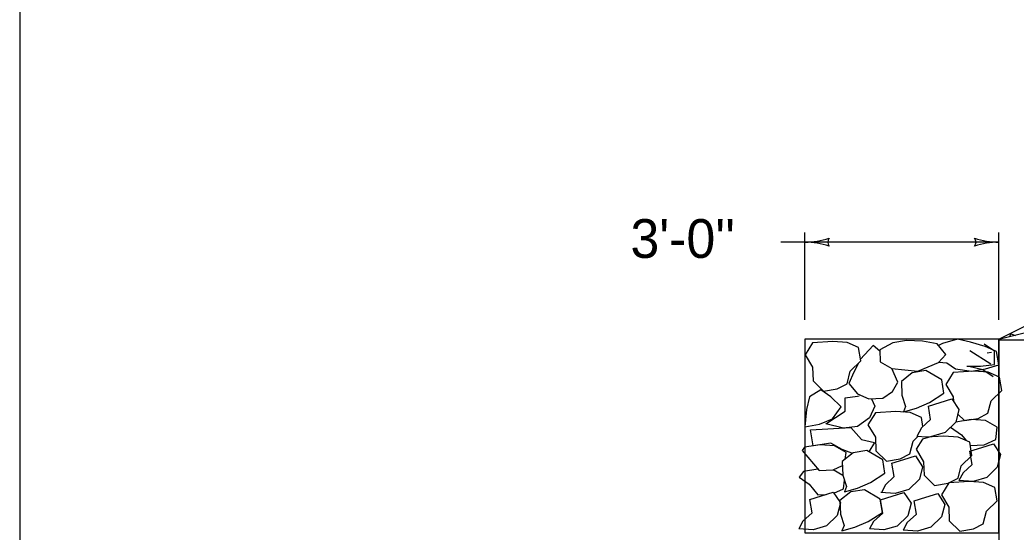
# Model space of a CAD drawing. Extents: x 1000 to 1036.3, y 1000 to 1022.
# Drawn here: x 1007 to 1012.14, y 1011.28 to 1013.92 of the extents above; entities that cross this region are included whole.
import ezdxf

# ---------------------------------------------------------------- set-up
doc = ezdxf.new("R2010")
doc.units = 0
for name, color, linetype in [('Level 1', 7, 'Continuous'), ('Level 10', 7, 'Continuous'), ('Level 11', 7, 'Continuous')]:
    doc.layers.add(name, color=color, linetype=linetype)

msp = doc.modelspace()

# ---------------------------------------------------------------- linework, layer by layer
at = {"layer": 'Level 1'}
for p, q in [((1012.0503, 1012.2759), (1014.1188, 1013.3102)), ((1012.0503, 1012.2759), (1014.7171, 1012.9426)), ((1011.0504, 1012.3759), (1011.0504, 1012.8259)), ((1012.0503, 1012.3759), (1012.0503, 1012.8259)), ((1012.0503, 1012.7759), (1010.9254, 1012.7759)), ((1012.0503, 1012.2759), (1013.0968, 1012.7993)), ((1012.1082, 1012.2888), (1012.113, 1012.303)), ((1012.113, 1012.303), (1012.1366, 1012.2951)), ((1011.7592, 1012.2533), (1011.7395, 1012.2423)), ((1011.8375, 1012.2752), (1011.7592, 1012.2533)), ((1011.9038, 1012.2597), (1011.8375, 1012.2752)), ((1011.9804, 1012.2372), (1011.9038, 1012.2597)), ((1012.0288, 1012.2143), (1011.9749, 1012.2492)), ((1012.0503, 1012.2759), (1012.0503, 1008.2763)), ((1012.0516, 1012.2713), (1015.425, 1012.2713)), ((1012.1348, 1012.2948), (1012.1352, 1012.2957)), ((1011.4021, 1012.2423), (1011.3373, 1012.1723)), ((1011.4368, 1012.2141), (1011.4021, 1012.2423)), ((1012.0093, 1012.1459), (1011.9016, 1012.2156)), ((1012.0393, 1012.2117), (1011.9804, 1012.2372)), ((1012.0288, 1012.1446), (1012.0288, 1012.2143)), ((1012.0508, 1012.1429), (1012.0393, 1012.2117)), ((1011.3273, 1012.1525), (1011.3031, 1012.1047)), ((1011.7403, 1012.157), (1011.7818, 1012.154)), ((1011.7818, 1012.154), (1011.8263, 1012.1232)), ((1011.3031, 1012.1047), (1011.2763, 1012.0473)), ((1011.53, 1012.0542), (1011.499, 1012.124)), ((1011.8158, 1012.1033), (1011.7778, 1012.0425)), ((1011.9213, 1012.1106), (1011.8158, 1012.1033)), ((1011.8263, 1012.1232), (1011.9104, 1012.1107)), ((1011.8851, 1012.1359), (1011.9569, 1012.1359)), ((1011.9676, 1012.1166), (1011.8958, 1012.134)), ((1011.9104, 1012.1107), (1011.9813, 1012.1225)), ((1011.995, 1012.1052), (1011.9213, 1012.1106)), ((1011.9569, 1012.1359), (1012.0288, 1012.1446)), ((1012.0215, 1012.0818), (1011.9676, 1012.1166)), ((1011.9813, 1012.1225), (1012.0508, 1012.1429)), ((1012.0538, 1012.0797), (1011.995, 1012.1052)), ((1011.2763, 1012.0473), (1011.3217, 1011.9929)), ((1011.5018, 1012.0053), (1011.53, 1012.0542)), ((1012.0653, 1012.0109), (1012.0538, 1012.0797)), ((1011.3217, 1011.9929), (1011.3806, 1011.9674)), ((1011.4528, 1011.9707), (1011.5018, 1012.0053)), ((1011.7778, 1012.0425), (1011.8158, 1011.9782)), ((1012.0105, 1011.9576), (1012.0653, 1012.0109)), ((1011.2581, 1011.9039), (1011.2582, 1011.9736)), ((1011.2582, 1011.9736), (1011.321, 1011.9823)), ((1011.321, 1011.9823), (1011.3296, 1011.9834)), ((1011.3806, 1011.9674), (1011.4528, 1011.9707)), ((1011.394, 1011.9681), (1011.4108, 1011.93)), ((1011.8158, 1011.9782), (1011.8167, 1011.9555)), ((1011.9939, 1011.893), (1012.0105, 1011.9576)), ((1011.1577, 1011.839), (1011.2581, 1011.9039)), ((1011.4135, 1011.895), (1011.3755, 1011.8341)), ((1011.4108, 1011.93), (1011.3838, 1011.869)), ((1011.5189, 1011.9022), (1011.4135, 1011.895)), ((1011.5927, 1011.8968), (1011.5189, 1011.9022)), ((1011.6516, 1011.8713), (1011.5927, 1011.8968)), ((1011.9436, 1011.867), (1011.9939, 1011.893)), ((1011.2491, 1011.8168), (1011.1577, 1011.839)), ((1011.3838, 1011.869), (1011.3209, 1011.8255)), ((1011.6592, 1011.8255), (1011.6516, 1011.8713)), ((1011.9082, 1011.8611), (1011.8284, 1011.8478)), ((1011.8388, 1011.8882), (1011.8728, 1011.8552)), ((1011.8728, 1011.8552), (1011.9436, 1011.867)), ((1011.9819, 1011.8557), (1011.9082, 1011.8611)), ((1012.0423, 1011.8216), (1011.9819, 1011.8557)), ((1011.0794, 1011.8073), (1011.2868, 1011.8193)), ((1011.0932, 1011.7253), (1011.0794, 1011.8073)), ((1011.3209, 1011.8255), (1011.2491, 1011.8168)), ((1011.2868, 1011.8193), (1011.3426, 1011.758)), ((1011.3755, 1011.8341), (1011.4135, 1011.7698)), ((1011.6513, 1011.8183), (1011.6272, 1011.7733)), ((1011.801, 1011.8211), (1011.8576, 1011.782)), ((1012.0345, 1011.7585), (1012.0423, 1011.8216)), ((1011.1846, 1011.7393), (1011.0932, 1011.7253)), ((1011.242, 1011.7058), (1011.1846, 1011.7393)), ((1011.3426, 1011.758), (1011.4089, 1011.7425)), ((1011.4089, 1011.7425), (1011.3801, 1011.6949)), ((1011.4135, 1011.7698), (1011.4162, 1011.6995)), ((1011.5916, 1011.6847), (1011.6082, 1011.7493)), ((1011.6082, 1011.7493), (1011.6326, 1011.7729)), ((1011.8576, 1011.782), (1011.8821, 1011.7528)), ((1011.9754, 1011.7309), (1012.0345, 1011.7585)), ((1011.0488, 1011.7178), (1011.0367, 1011.7013)), ((1011.0367, 1011.7013), (1011.1235, 1011.5978)), ((1011.1286, 1011.7311), (1011.0488, 1011.7178)), ((1011.2023, 1011.7258), (1011.1286, 1011.7311)), ((1011.2627, 1011.6916), (1011.2023, 1011.7258)), ((1011.2928, 1011.6878), (1011.242, 1011.7058)), ((1011.2583, 1011.6563), (1011.2627, 1011.6916)), ((1011.4162, 1011.6995), (1011.4704, 1011.6468)), ((1011.5413, 1011.6586), (1011.5916, 1011.6847)), ((1011.9031, 1011.7278), (1011.9754, 1011.7309)), ((1011.4704, 1011.6468), (1011.5413, 1011.6586)), ((1011.0423, 1011.5931), (1011.02, 1011.5629)), ((1011.117, 1011.6056), (1011.0423, 1011.5931)), ((1011.1235, 1011.5978), (1011.1958, 1011.601)), ((1011.1958, 1011.601), (1011.2439, 1011.6234)), ((1011.2458, 1011.5727), (1011.1958, 1011.601)), ((1011.8658, 1011.5859), (1011.8448, 1011.5471)), ((1011.02, 1011.5629), (1011.0715, 1011.5273)), ((1011.2484, 1011.5038), (1011.2539, 1011.5488)), ((1011.0715, 1011.5273), (1011.117, 1011.4731)), ((1011.2, 1011.4813), (1011.2484, 1011.5038)), ((1011.4653, 1011.5235), (1011.4445, 1011.4847)), ((1011.117, 1011.4731), (1011.1603, 1011.475)), ((1011.0395, 1011.3365), (1011.0187, 1011.2977)), ((1011.4039, 1011.3354), (1011.3831, 1011.2966)), ((1011.578, 1011.3291), (1011.5572, 1011.2903))]:
    msp.add_line(p, q, dxfattribs=at)
for points in [[(1007, 1000.5), (1035.5, 1000.5), (1035.5, 1021.5), (1007, 1021.5)], [(1011.0504, 1011.2761), (1012.0503, 1011.2761), (1012.0503, 1012.2759), (1011.0504, 1012.2759)]]:
    msp.add_lwpolyline(points, close=True, dxfattribs=at)
for points in [[(1011.0893, 1012.256), (1011.0513, 1012.1952), (1011.0893, 1012.1309), (1011.0919, 1012.0607), (1011.1462, 1012.0079), (1011.217, 1012.0197), (1011.2673, 1012.0458), (1011.2839, 1012.1103), (1011.3388, 1012.1637), (1011.3273, 1012.2324), (1011.2684, 1012.2579), (1011.1947, 1012.2633), (1011.0893, 1012.256)], [(1011.6323, 1012.1099), (1011.7388, 1012.1553), (1011.7773, 1012.1971), (1011.7319, 1012.2513), (1011.6568, 1012.2653), (1011.5741, 1012.2693), (1011.5033, 1012.2574), (1011.4367, 1012.2198), (1011.4378, 1012.1582), (1011.4982, 1012.1241), (1011.6323, 1012.1099)], [(1012.0124, 1012.2061), (1011.991, 1012.2034)], [(1011.5581, 1011.9011), (1011.6252, 1011.9199), (1011.6933, 1011.9488), (1011.7672, 1011.9965), (1011.7558, 1012.0653), (1011.6748, 1012.1137), (1011.604, 1012.1018), (1011.5477, 1012.0571), (1011.5503, 1011.9868), (1011.5692, 1011.9282), (1011.5581, 1011.9011)], [(1011.05, 1011.8238), (1011.1253, 1011.8364), (1011.1933, 1011.8654), (1011.2378, 1011.9258), (1011.1835, 1011.9786), (1011.1321, 1012.0142), (1011.0743, 1011.9781), (1011.0578, 1011.9135), (1011.05, 1011.8238)], [(1011.6513, 1011.8183), (1011.6987, 1011.8615), (1011.6873, 1011.9303), (1011.7478, 1011.9492), (1011.8084, 1011.9681), (1011.845, 1011.9124), (1011.8284, 1011.8478), (1011.7736, 1011.7945), (1011.657, 1011.7603)], [(1011.657, 1011.7603), (1011.6242, 1011.7078), (1011.6623, 1011.6434), (1011.6648, 1011.5732), (1011.7192, 1011.5204), (1011.79, 1011.5323), (1011.8403, 1011.5583), (1011.8568, 1011.6229), (1011.9117, 1011.6762), (1011.9003, 1011.7449), (1011.8413, 1011.7704), (1011.7676, 1011.7758), (1011.6776, 1011.7696), (1011.6272, 1011.7733)], [(1011.8658, 1011.5859), (1011.9132, 1011.6292), (1011.9017, 1011.6979), (1011.9623, 1011.7168), (1012.0228, 1011.7358), (1012.0594, 1011.68), (1012.0429, 1011.6154), (1011.9881, 1011.5621), (1011.9186, 1011.5418), (1011.8448, 1011.5471)], [(1011.2536, 1011.4883), (1011.3207, 1011.507), (1011.3887, 1011.536), (1011.4627, 1011.5837), (1011.4513, 1011.6524), (1011.3703, 1011.7008), (1011.2995, 1011.6889), (1011.2432, 1011.6443), (1011.2458, 1011.574), (1011.2647, 1011.5153), (1011.2536, 1011.4883)], [(1011.4634, 1011.5232), (1011.5108, 1011.5664), (1011.4994, 1011.6352), (1011.5599, 1011.6541), (1011.6206, 1011.673), (1011.6572, 1011.6173), (1011.6406, 1011.5527), (1011.5858, 1011.4993), (1011.5163, 1011.479), (1011.4426, 1011.4843)], [(1011.7923, 1011.5341), (1011.7543, 1011.4733), (1011.7923, 1011.4089), (1011.7949, 1011.3388), (1011.8493, 1011.2859), (1011.9201, 1011.2978), (1011.9704, 1011.3238), (1011.987, 1011.3884), (1012.0418, 1011.4417), (1012.0303, 1011.5104), (1011.9715, 1011.5359), (1011.8978, 1011.5413), (1011.7923, 1011.5341)], [(1011.0395, 1011.3365), (1011.087, 1011.3797), (1011.0755, 1011.4484), (1011.1361, 1011.4674), (1011.1967, 1011.4863), (1011.2333, 1011.4306), (1011.2167, 1011.366), (1011.1618, 1011.3127), (1011.0924, 1011.2923), (1011.0187, 1011.2977)], [(1011.2409, 1011.2865), (1011.3081, 1011.3053), (1011.3761, 1011.3343), (1011.4501, 1011.3819), (1011.4386, 1011.4507), (1011.3577, 1011.499), (1011.2868, 1011.4873), (1011.2305, 1011.4425), (1011.2332, 1011.3723), (1011.252, 1011.3136), (1011.2409, 1011.2865)], [(1011.4039, 1011.3354), (1011.4514, 1011.3787), (1011.4399, 1011.4474), (1011.5005, 1011.4663), (1011.5611, 1011.4853), (1011.5977, 1011.4295), (1011.5811, 1011.3649), (1011.5263, 1011.3116), (1011.4568, 1011.2913), (1011.3831, 1011.2966)], [(1011.578, 1011.3291), (1011.6254, 1011.3723), (1011.614, 1011.4411), (1011.6745, 1011.46), (1011.7351, 1011.4789), (1011.7718, 1011.4232), (1011.7552, 1011.3586), (1011.7003, 1011.3053), (1011.6309, 1011.2849), (1011.5572, 1011.2903)]]:
    msp.add_lwpolyline(points, dxfattribs=at)
for centre, radius, start, end in [((1011.0504, 1013.1669), 0.3909, 269.9878, 270), ((1011.0504, 1013.1669), 0.3909, 270, 288.6688), ((1011.0504, 1012.385), 0.3909, 71.3472, 89.9939), ((1011.1991, 1012.7759), 0.0313, 138.7746, 220.8913), ((1011.9016, 1012.776), 0.0313, 318.7746, 40.8913), ((1012.0503, 1012.385), 0.3909, 90, 108.6688), ((1012.0503, 1013.1669), 0.3909, 251.3472, 269.9939), ((1012.0503, 1012.385), 0.3909, 89.9878, 90)]:
    msp.add_arc(centre, radius, start, end, dxfattribs=at)
at = {"layer": 'Level 10'}
msp.add_line((1007, 1021.5), (1007, 1000.5), dxfattribs=at)
at = {"layer": 'Level 11'}
msp.add_lwpolyline([(1007, 1000.5), (1035.5, 1000.5), (1035.5, 1021.5), (1007, 1021.5)], close=True, dxfattribs=at)

# ---------------------------------------------------------------- texts
at = {"layer": 'Level 1'}
msp.add_text("3'-0''", height=0.2, dxfattribs=at).set_placement((1010.15, 1012.6946))

doc.saveas('drawing.dxf')
